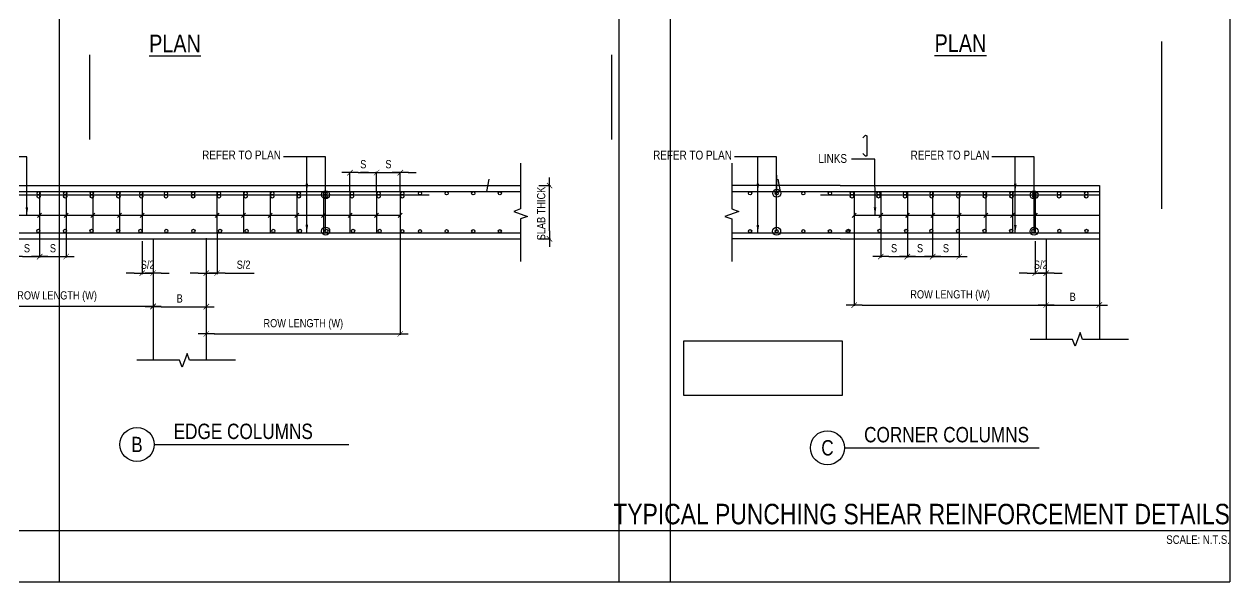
# Model space of a CAD drawing. Header units: millimetres. Extents: x 2186 to 89875, y -16050 to 57150.
# Drawn here: x 54701 to 89875, y -16050 to 221 of the extents above; entities that cross this region are included whole.
import ezdxf
from ezdxf.enums import TextEntityAlignment as Align

# ---------------------------------------------------------------- set-up
doc = ezdxf.new("R2010")
doc.units = ezdxf.units.MM
for name, color, linetype in [('2NDCOLUMN', 1, 'Continuous'), ('RFT-LINKS', 5, 'Continuous'), ('RFTHATCH', 253, 'Continuous'), ('S-G-DIMS', 1, 'Continuous'), ('S-G-LEDR', 2, 'Continuous'), ('S-G-STTL', 4, 'Continuous'), ('S-G-TEXT', 3, 'Continuous'), ('S-G-TITL', 7, 'Continuous'), ('S-G-TITLREF', 4, 'Continuous'), ('S-LOCI-RC', 2, 'Continuous'), ('S-LOCI-REBAR-1', 4, 'Continuous'), ('S-TEXT', 3, 'Continuous'), ('SE-Slab', 2, 'Continuous')]:
    doc.layers.add(name, color=color, linetype=linetype)
doc.layers.add('NPLT-JLA', color=193, linetype='Continuous', plot=False)
doc.styles.add('ARIAL', font='arial.ttf', dxfattribs={"width": 0.8})
doc.styles.add('TEXT-25 TIT', font='arial.ttf', dxfattribs={"width": 0.8, "height": 125})
doc.dimstyles.new('ARIALDIMS', dxfattribs={"dimscale": 12, "dimtxt": 20, "dimasz": 19.5, "dimexe": 2.25, "dimexo": 1.75, "dimgap": 10, "dimtad": 1, "dimzin": 3, "dimdsep": 46, "dimtxsty": 'ARIAL', "dimblk1": 'nyatick', "dimblk2": 'nyatick', "dimsah": 1, "dimcen": 2.25, "dimclrd": 1, "dimclre": 1, "dimclrt": 2, "dimadec": 0, "dimazin": 0, "dimtfac": 1, "dimtmove": 0, "dimatfit": 3, "dimfxl": 1, "dimfrac": 2, "dimtolj": 1, "dimtzin": 0, "dimarcsym": 0})

# ---------------------------------------------------------------- blocks, each defined once
blk = doc.blocks.new('nyatick')
at = {"layer": 'S-G-DIMS'}
blk.add_line((-1.01, 0), (1, 0), dxfattribs=at)
at = {"layer": 'S-G-DIMS', "const_width": 0.08}
blk.add_lwpolyline([(0.34, 0.34), (-0.34, -0.34)], dxfattribs=at)
blk = doc.blocks.new('*D644')
at = {"layer": 'Defpoints', "color": 0, "transparency": 16777216}
for p in [(69695, -4491), (70029, -4491), (69695, -6043)]:
    blk.add_point(p, dxfattribs=at)
at = {"layer": 'S-G-DIMS', "color": 1, "lineweight": -2, "transparency": 16777216}
for p, q in [((69716, -4491), (70056, -4491)), ((70029, -5809), (70029, -4725)), ((69716, -6043), (70056, -6043))]:
    blk.add_line(p, q, dxfattribs=at)
at = {"layer": 'S-G-DIMS', "color": 1, "lineweight": -2, "transparency": 16777216, "xscale": 234, "yscale": 234, "zscale": 234}
for p, rotation in [((70029, -4491), 90), ((70029, -6043), 270)]:
    blk.add_blockref('nyatick', p, dxfattribs=dict(at, rotation=rotation))
at = {"layer": 'S-G-DIMS', "color": 2, "transparency": 16777216, "insert": (69785, -5267), "char_height": 240, "attachment_point": 5, "rotation": 90, "style": 'ARIAL'}
blk.add_mtext('\\A1;SLAB THICK.', dxfattribs=at)
blk = doc.blocks.new('*D689')
at = {"layer": 'Defpoints', "color": 0, "transparency": 16777216}
for p in [(52864, -5869), (58463, -7343), (58463, -8005)]:
    blk.add_point(p, dxfattribs=at)
at = {"layer": 'S-G-DIMS', "color": 1, "lineweight": -2, "transparency": 16777216}
for p, q in [((52864, -5890), (52864, -8032)), ((58463, -7364), (58463, -8032)), ((53098, -8005), (58229, -8005))]:
    blk.add_line(p, q, dxfattribs=at)
at = {"layer": 'S-G-DIMS', "color": 1, "lineweight": -2, "transparency": 16777216, "xscale": 234, "yscale": 234, "zscale": 234, "rotation": 180}
blk.add_blockref('nyatick', (52864, -8005), dxfattribs=at)
at = {"layer": 'S-G-DIMS', "color": 1, "lineweight": -2, "transparency": 16777216, "xscale": 234, "yscale": 234, "zscale": 234}
blk.add_blockref('nyatick', (58463, -8005), dxfattribs=at)
at = {"layer": 'S-G-DIMS', "color": 2, "transparency": 16777216, "insert": (55663, -7728), "char_height": 240, "attachment_point": 5, "style": 'ARIAL'}
blk.add_mtext('\\A1;ROW LENGTH (W)', dxfattribs=at)
blk = doc.blocks.new('*D634')
at = {"layer": 'Defpoints', "color": 0, "transparency": 16777216}
for p in [(65674, -5869), (60015, -7560), (65674, -8816)]:
    blk.add_point(p, dxfattribs=at)
at = {"layer": 'S-G-DIMS', "color": 1, "lineweight": -2, "transparency": 16777216}
for p, q in [((65674, -5890), (65674, -8843)), ((60015, -7581), (60015, -8843)), ((60249, -8816), (65440, -8816))]:
    blk.add_line(p, q, dxfattribs=at)
at = {"layer": 'S-G-DIMS', "color": 1, "lineweight": -2, "transparency": 16777216, "xscale": 234, "yscale": 234, "zscale": 234, "rotation": 180}
blk.add_blockref('nyatick', (60015, -8816), dxfattribs=at)
at = {"layer": 'S-G-DIMS', "color": 1, "lineweight": -2, "transparency": 16777216, "xscale": 234, "yscale": 234, "zscale": 234}
blk.add_blockref('nyatick', (65674, -8816), dxfattribs=at)
at = {"layer": 'S-G-DIMS', "color": 2, "transparency": 16777216, "insert": (62845, -8539), "char_height": 240, "attachment_point": 5, "style": 'ARIAL'}
blk.add_mtext('\\A1;ROW LENGTH (W)', dxfattribs=at)
blk = doc.blocks.new('*D636')
at = {"layer": 'Defpoints', "color": 0, "transparency": 16777216}
for p in [(54415, -5869), (55153, -5869), (55153, -6562)]:
    blk.add_point(p, dxfattribs=at)
at = {"layer": 'S-G-DIMS', "color": 1, "lineweight": -2, "transparency": 16777216}
for p, q in [((54415, -5890), (54415, -6589)), ((55153, -5890), (55153, -6589)), ((54649, -6562), (54919, -6562))]:
    blk.add_line(p, q, dxfattribs=at)
at = {"layer": 'S-G-DIMS', "color": 1, "lineweight": -2, "transparency": 16777216, "xscale": 234, "yscale": 234, "zscale": 234, "rotation": 180}
blk.add_blockref('nyatick', (54415, -6562), dxfattribs=at)
at = {"layer": 'S-G-DIMS', "color": 1, "lineweight": -2, "transparency": 16777216, "xscale": 234, "yscale": 234, "zscale": 234}
blk.add_blockref('nyatick', (55153, -6562), dxfattribs=at)
at = {"layer": 'S-G-DIMS', "color": 2, "transparency": 16777216, "insert": (54784, -6318), "char_height": 240, "attachment_point": 5, "style": 'ARIAL'}
blk.add_mtext('\\A1;S', dxfattribs=at)
blk = doc.blocks.new('*D637')
at = {"layer": 'Defpoints', "color": 0, "transparency": 16777216}
for p in [(55153, -5869), (55929, -5869), (55929, -6562)]:
    blk.add_point(p, dxfattribs=at)
at = {"layer": 'S-G-DIMS', "color": 1, "lineweight": -2, "transparency": 16777216}
for p, q in [((55153, -5890), (55153, -6589)), ((55929, -5890), (55929, -6589)), ((55387, -6562), (55695, -6562))]:
    blk.add_line(p, q, dxfattribs=at)
at = {"layer": 'S-G-DIMS', "color": 1, "lineweight": -2, "transparency": 16777216, "xscale": 234, "yscale": 234, "zscale": 234, "rotation": 180}
blk.add_blockref('nyatick', (55153, -6562), dxfattribs=at)
at = {"layer": 'S-G-DIMS', "color": 1, "lineweight": -2, "transparency": 16777216, "xscale": 234, "yscale": 234, "zscale": 234}
blk.add_blockref('nyatick', (55929, -6562), dxfattribs=at)
at = {"layer": 'S-G-DIMS', "color": 2, "transparency": 16777216, "insert": (55541, -6318), "char_height": 240, "attachment_point": 5, "style": 'ARIAL'}
blk.add_mtext('\\A1;S', dxfattribs=at)
blk = doc.blocks.new('*D638')
at = {"layer": 'Defpoints', "color": 0, "transparency": 16777216}
for p in [(64983, -4111), (64207, -4666), (64983, -4666)]:
    blk.add_point(p, dxfattribs=at)
at = {"layer": 'S-G-DIMS', "color": 1, "lineweight": -2, "transparency": 16777216}
for p, q in [((64207, -4645), (64207, -4084)), ((64441, -4111), (64749, -4111)), ((64983, -4645), (64983, -4084))]:
    blk.add_line(p, q, dxfattribs=at)
at = {"layer": 'S-G-DIMS', "color": 1, "lineweight": -2, "transparency": 16777216, "xscale": 234, "yscale": 234, "zscale": 234, "rotation": 180}
blk.add_blockref('nyatick', (64207, -4111), dxfattribs=at)
at = {"layer": 'S-G-DIMS', "color": 1, "lineweight": -2, "transparency": 16777216, "xscale": 234, "yscale": 234, "zscale": 234}
blk.add_blockref('nyatick', (64983, -4111), dxfattribs=at)
at = {"layer": 'S-G-DIMS', "color": 2, "transparency": 16777216, "insert": (64595, -3867), "char_height": 240, "attachment_point": 5, "style": 'ARIAL'}
blk.add_mtext('\\A1;S', dxfattribs=at)
blk = doc.blocks.new('*D639')
at = {"layer": 'Defpoints', "color": 0, "transparency": 16777216}
for p in [(65674, -4111), (64983, -4666), (65674, -4666)]:
    blk.add_point(p, dxfattribs=at)
at = {"layer": 'S-G-DIMS', "color": 1, "lineweight": -2, "transparency": 16777216}
for p, q in [((64749, -4111), (64515, -4111)), ((64983, -4645), (64983, -4084)), ((64983, -4111), (65674, -4111)), ((65674, -4645), (65674, -4084)), ((65908, -4111), (66142, -4111))]:
    blk.add_line(p, q, dxfattribs=at)
at = {"layer": 'S-G-DIMS', "color": 1, "lineweight": -2, "transparency": 16777216, "xscale": 234, "yscale": 234, "zscale": 234}
blk.add_blockref('nyatick', (64983, -4111), dxfattribs=at)
at = {"layer": 'S-G-DIMS', "color": 1, "lineweight": -2, "transparency": 16777216, "xscale": 234, "yscale": 234, "zscale": 234, "rotation": 180}
blk.add_blockref('nyatick', (65674, -4111), dxfattribs=at)
at = {"layer": 'S-G-DIMS', "color": 2, "transparency": 16777216, "insert": (65329, -3867), "char_height": 240, "attachment_point": 5, "style": 'ARIAL'}
blk.add_mtext('\\A1;S', dxfattribs=at)
blk = doc.blocks.new('*D640')
at = {"layer": 'Defpoints', "color": 0, "transparency": 16777216}
for p in [(60328, -5832), (60015, -6007), (60328, -7043)]:
    blk.add_point(p, dxfattribs=at)
at = {"layer": 'S-G-DIMS', "color": 1, "lineweight": -2, "transparency": 16777216}
for p, q in [((60328, -5853), (60328, -7070)), ((60015, -6028), (60015, -7070)), ((59781, -7043), (59547, -7043)), ((60015, -7043), (60328, -7043)), ((60562, -7043), (61412, -7043))]:
    blk.add_line(p, q, dxfattribs=at)
at = {"layer": 'S-G-DIMS', "color": 1, "lineweight": -2, "transparency": 16777216, "xscale": 234, "yscale": 234, "zscale": 234}
blk.add_blockref('nyatick', (60015, -7043), dxfattribs=at)
at = {"layer": 'S-G-DIMS', "color": 1, "lineweight": -2, "transparency": 16777216, "xscale": 234, "yscale": 234, "zscale": 234, "rotation": 180}
blk.add_blockref('nyatick', (60328, -7043), dxfattribs=at)
at = {"layer": 'S-G-DIMS', "color": 2, "transparency": 16777216, "insert": (61104, -6799), "char_height": 240, "attachment_point": 5, "style": 'ARIAL'}
blk.add_mtext('\\A1;S/2', dxfattribs=at)
blk = doc.blocks.new('*D641')
at = {"layer": 'Defpoints', "color": 0, "transparency": 16777216}
for p in [(58147, -6091), (58463, -6266), (58463, -7043)]:
    blk.add_point(p, dxfattribs=at)
at = {"layer": 'S-G-DIMS', "color": 1, "lineweight": -2, "transparency": 16777216}
for p, q in [((58147, -6112), (58147, -7070)), ((58463, -6287), (58463, -7070)), ((57913, -7043), (57679, -7043)), ((58147, -7043), (58463, -7043)), ((58697, -7043), (58931, -7043))]:
    blk.add_line(p, q, dxfattribs=at)
at = {"layer": 'S-G-DIMS', "color": 1, "lineweight": -2, "transparency": 16777216, "xscale": 234, "yscale": 234, "zscale": 234}
blk.add_blockref('nyatick', (58147, -7043), dxfattribs=at)
at = {"layer": 'S-G-DIMS', "color": 1, "lineweight": -2, "transparency": 16777216, "xscale": 234, "yscale": 234, "zscale": 234, "rotation": 180}
blk.add_blockref('nyatick', (58463, -7043), dxfattribs=at)
at = {"layer": 'S-G-DIMS', "color": 2, "transparency": 16777216, "insert": (58305, -6799), "char_height": 240, "attachment_point": 5, "style": 'ARIAL'}
blk.add_mtext('\\A1;S/2', dxfattribs=at)
blk = doc.blocks.new('*D693')
at = {"layer": 'Defpoints', "color": 0, "transparency": 16777216}
for p in [(58463, -7614), (60015, -7614), (60015, -8023)]:
    blk.add_point(p, dxfattribs=at)
at = {"layer": 'S-G-DIMS', "color": 1, "lineweight": -2, "transparency": 16777216}
for p, q in [((58463, -7635), (58463, -8050)), ((60015, -7635), (60015, -8050)), ((58697, -8023), (59781, -8023))]:
    blk.add_line(p, q, dxfattribs=at)
at = {"layer": 'S-G-DIMS', "color": 1, "lineweight": -2, "transparency": 16777216, "xscale": 234, "yscale": 234, "zscale": 234, "rotation": 180}
blk.add_blockref('nyatick', (58463, -8023), dxfattribs=at)
at = {"layer": 'S-G-DIMS', "color": 1, "lineweight": -2, "transparency": 16777216, "xscale": 234, "yscale": 234, "zscale": 234}
blk.add_blockref('nyatick', (60015, -8023), dxfattribs=at)
at = {"layer": 'S-G-DIMS', "color": 2, "transparency": 16777216, "insert": (59239, -7783), "char_height": 240, "attachment_point": 5, "style": 'ARIAL'}
blk.add_mtext('\\A1;B', dxfattribs=at)
blk = doc.blocks.new('*D704')
at = {"layer": 'Defpoints', "color": 0, "transparency": 16777216}
for p in [(78915, -5869), (84515, -7343), (84515, -7975)]:
    blk.add_point(p, dxfattribs=at)
at = {"layer": 'S-G-DIMS', "color": 1, "lineweight": -2, "transparency": 16777216}
for p, q in [((78915, -5890), (78915, -8002)), ((84515, -7364), (84515, -8002)), ((79149, -7975), (84281, -7975))]:
    blk.add_line(p, q, dxfattribs=at)
at = {"layer": 'S-G-DIMS', "color": 1, "lineweight": -2, "transparency": 16777216, "xscale": 234, "yscale": 234, "zscale": 234, "rotation": 180}
blk.add_blockref('nyatick', (78915, -7975), dxfattribs=at)
at = {"layer": 'S-G-DIMS', "color": 1, "lineweight": -2, "transparency": 16777216, "xscale": 234, "yscale": 234, "zscale": 234}
blk.add_blockref('nyatick', (84515, -7975), dxfattribs=at)
at = {"layer": 'S-G-DIMS', "color": 2, "transparency": 16777216, "insert": (81715, -7698), "char_height": 240, "attachment_point": 5, "style": 'ARIAL'}
blk.add_mtext('\\A1;ROW LENGTH (W)', dxfattribs=at)
blk = doc.blocks.new('*D671')
at = {"layer": 'Defpoints', "color": 0, "transparency": 16777216}
for p in [(79691, -5869), (80467, -5869), (80467, -6562)]:
    blk.add_point(p, dxfattribs=at)
at = {"layer": 'S-G-DIMS', "color": 1, "lineweight": -2, "transparency": 16777216}
for p, q in [((79691, -5890), (79691, -6589)), ((80467, -5890), (80467, -6589)), ((79925, -6562), (80233, -6562))]:
    blk.add_line(p, q, dxfattribs=at)
at = {"layer": 'S-G-DIMS', "color": 1, "lineweight": -2, "transparency": 16777216, "xscale": 234, "yscale": 234, "zscale": 234, "rotation": 180}
blk.add_blockref('nyatick', (79691, -6562), dxfattribs=at)
at = {"layer": 'S-G-DIMS', "color": 1, "lineweight": -2, "transparency": 16777216, "xscale": 234, "yscale": 234, "zscale": 234}
blk.add_blockref('nyatick', (80467, -6562), dxfattribs=at)
at = {"layer": 'S-G-DIMS', "color": 2, "transparency": 16777216, "insert": (80079, -6318), "char_height": 240, "attachment_point": 5, "style": 'ARIAL'}
blk.add_mtext('\\A1;S', dxfattribs=at)
blk = doc.blocks.new('*D672')
at = {"layer": 'Defpoints', "color": 0, "transparency": 16777216}
for p in [(80467, -5869), (81204, -5869), (81204, -6562)]:
    blk.add_point(p, dxfattribs=at)
at = {"layer": 'S-G-DIMS', "color": 1, "lineweight": -2, "transparency": 16777216}
for p, q in [((80467, -5890), (80467, -6589)), ((81204, -5890), (81204, -6589)), ((80701, -6562), (80970, -6562))]:
    blk.add_line(p, q, dxfattribs=at)
at = {"layer": 'S-G-DIMS', "color": 1, "lineweight": -2, "transparency": 16777216, "xscale": 234, "yscale": 234, "zscale": 234, "rotation": 180}
blk.add_blockref('nyatick', (80467, -6562), dxfattribs=at)
at = {"layer": 'S-G-DIMS', "color": 1, "lineweight": -2, "transparency": 16777216, "xscale": 234, "yscale": 234, "zscale": 234}
blk.add_blockref('nyatick', (81204, -6562), dxfattribs=at)
at = {"layer": 'S-G-DIMS', "color": 2, "transparency": 16777216, "insert": (80836, -6318), "char_height": 240, "attachment_point": 5, "style": 'ARIAL'}
blk.add_mtext('\\A1;S', dxfattribs=at)
blk = doc.blocks.new('*D673')
at = {"layer": 'Defpoints', "color": 0, "transparency": 16777216}
for p in [(81204, -5869), (81980, -5869), (81980, -6562)]:
    blk.add_point(p, dxfattribs=at)
at = {"layer": 'S-G-DIMS', "color": 1, "lineweight": -2, "transparency": 16777216}
for p, q in [((81204, -5890), (81204, -6589)), ((81980, -5890), (81980, -6589)), ((81438, -6562), (81746, -6562))]:
    blk.add_line(p, q, dxfattribs=at)
at = {"layer": 'S-G-DIMS', "color": 1, "lineweight": -2, "transparency": 16777216, "xscale": 234, "yscale": 234, "zscale": 234, "rotation": 180}
blk.add_blockref('nyatick', (81204, -6562), dxfattribs=at)
at = {"layer": 'S-G-DIMS', "color": 1, "lineweight": -2, "transparency": 16777216, "xscale": 234, "yscale": 234, "zscale": 234}
blk.add_blockref('nyatick', (81980, -6562), dxfattribs=at)
at = {"layer": 'S-G-DIMS', "color": 2, "transparency": 16777216, "insert": (81592, -6318), "char_height": 240, "attachment_point": 5, "style": 'ARIAL'}
blk.add_mtext('\\A1;S', dxfattribs=at)
blk = doc.blocks.new('*D674')
at = {"layer": 'Defpoints', "color": 0, "transparency": 16777216}
for p in [(84198, -6091), (84515, -6266), (84515, -7043)]:
    blk.add_point(p, dxfattribs=at)
at = {"layer": 'S-G-DIMS', "color": 1, "lineweight": -2, "transparency": 16777216}
for p, q in [((84198, -6112), (84198, -7070)), ((84515, -6287), (84515, -7070)), ((83964, -7043), (83730, -7043)), ((84198, -7043), (84515, -7043)), ((84749, -7043), (84983, -7043))]:
    blk.add_line(p, q, dxfattribs=at)
at = {"layer": 'S-G-DIMS', "color": 1, "lineweight": -2, "transparency": 16777216, "xscale": 234, "yscale": 234, "zscale": 234}
blk.add_blockref('nyatick', (84198, -7043), dxfattribs=at)
at = {"layer": 'S-G-DIMS', "color": 1, "lineweight": -2, "transparency": 16777216, "xscale": 234, "yscale": 234, "zscale": 234, "rotation": 180}
blk.add_blockref('nyatick', (84515, -7043), dxfattribs=at)
at = {"layer": 'S-G-DIMS', "color": 2, "transparency": 16777216, "insert": (84357, -6799), "char_height": 240, "attachment_point": 5, "style": 'ARIAL'}
blk.add_mtext('\\A1;S/2', dxfattribs=at)
blk = doc.blocks.new('*D708')
at = {"layer": 'Defpoints', "color": 0, "transparency": 16777216}
for p in [(84515, -7614), (86067, -7614), (86067, -7975)]:
    blk.add_point(p, dxfattribs=at)
at = {"layer": 'S-G-DIMS', "color": 1, "lineweight": -2, "transparency": 16777216}
for p, q in [((84515, -7635), (84515, -8002)), ((86067, -7635), (86067, -8002)), ((84749, -7975), (85833, -7975))]:
    blk.add_line(p, q, dxfattribs=at)
at = {"layer": 'S-G-DIMS', "color": 1, "lineweight": -2, "transparency": 16777216, "xscale": 234, "yscale": 234, "zscale": 234, "rotation": 180}
blk.add_blockref('nyatick', (84515, -7975), dxfattribs=at)
at = {"layer": 'S-G-DIMS', "color": 1, "lineweight": -2, "transparency": 16777216, "xscale": 234, "yscale": 234, "zscale": 234}
blk.add_blockref('nyatick', (86067, -7975), dxfattribs=at)
at = {"layer": 'S-G-DIMS', "color": 2, "transparency": 16777216, "insert": (85291, -7735), "char_height": 240, "attachment_point": 5, "style": 'ARIAL'}
blk.add_mtext('\\A1;B', dxfattribs=at)

msp = doc.modelspace()

# ---------------------------------------------------------------- linework, layer by layer
for points in [[(69184.272, -3831.11), (69184.272, -5170.23), (68984.408, -5242.976), (69384.136, -5388.464), (69184.272, -5461.208), (69184.272, -6703.336)], [(75345.752, -3831.11), (75345.752, -5170.229), (75545.617, -5242.974), (75145.888, -5388.463), (75345.752, -5461.208), (75345.752, -6703.335)], [(86916.997, -8975.123), (85577.877, -8975.123), (85505.133, -8775.258), (85359.644, -9174.987), (85286.899, -8975.123), (84044.772, -8975.123)], [(60865.537, -9586.001), (59526.417, -9586.001), (59453.672, -9386.135), (59308.183, -9785.864), (59235.439, -9586.001), (57993.312, -9586.001)]]:
    msp.add_lwpolyline(points)
at = {"layer": '2NDCOLUMN', "color": 2}
for p, q in [((55152.769, -4665.869), (55152.769, -5868.578)), ((55928.712, -4665.869), (55928.712, -5868.578)), ((56704.654, -4665.869), (56704.654, -5868.578)), ((57480.596, -4665.869), (57480.596, -5868.578)), ((58146.832, -4665.869), (58146.832, -5868.578)), ((60327.588, -4665.869), (60327.588, -5868.578)), ((61103.531, -4665.869), (61103.531, -5868.578)), ((61879.473, -4665.869), (61879.473, -5868.578)), ((62655.415, -4665.869), (62655.415, -5868.578)), ((63431.358, -4665.869), (63431.358, -5868.578)), ((64207.3, -4665.869), (64207.3, -5868.578)), ((64983.243, -4665.869), (64983.243, -5868.578)), ((65673.821, -4665.869), (65673.821, -5868.578)), ((78914.982, -4665.867), (78914.982, -5868.578)), ((79690.925, -4665.867), (79690.925, -5868.578)), ((80466.867, -4665.867), (80466.867, -5868.578)), ((81204.229, -4665.867), (81204.229, -5868.578)), ((81980.172, -4665.867), (81980.172, -5868.578)), ((82756.114, -4665.867), (82756.114, -5868.578)), ((83532.057, -4665.867), (83532.057, -5868.578)), ((84198.292, -4665.867), (84198.292, -5868.578)), ((65673.821, -5358.793), (52863.522, -5358.793)), ((55209.671, -5296.695), (55095.867, -5420.888)), ((55985.613, -5296.695), (55871.81, -5420.888)), ((56761.556, -5296.695), (56647.752, -5420.888)), ((57537.498, -5296.695), (57423.694, -5420.888)), ((58203.734, -5296.695), (58089.93, -5420.888)), ((60384.49, -5296.695), (60270.686, -5420.888)), ((61160.433, -5296.695), (61046.629, -5420.888)), ((61936.375, -5296.695), (61822.571, -5420.888)), ((62712.317, -5296.695), (62598.514, -5420.888)), ((63488.26, -5296.695), (63374.456, -5420.888)), ((64264.202, -5296.695), (64150.398, -5420.888)), ((65040.145, -5296.695), (64926.341, -5420.888)), ((65730.723, -5296.695), (65616.92, -5420.888)), ((78971.884, -5296.696), (78858.08, -5420.887)), ((86066.685, -5358.791), (78914.982, -5358.791)), ((79747.827, -5296.696), (79634.023, -5420.887)), ((80523.769, -5296.696), (80409.965, -5420.887)), ((81261.131, -5296.696), (81147.328, -5420.887)), ((82037.074, -5296.696), (81923.27, -5420.887)), ((82813.016, -5296.696), (82699.212, -5420.887)), ((83588.959, -5296.696), (83475.155, -5420.887)), ((84255.194, -5296.696), (84141.39, -5420.887)), ((58781.987, -5868.578), (59696.576, -5868.578)), ((84833.448, -5868.578), (85748.037, -5868.578))]:
    msp.add_line(p, q, dxfattribs=at)
at = {"layer": 'NPLT-JLA'}
for p, q in [((55725, 57150), (55725, -16050)), ((72050, 57150), (72050, -16050)), ((73550, 57150), (73550, -16050)), ((89875, 57150), (89875, -16050)), ((87884.146, -288.329), (87884.146, -5165.92)), ((56620.783, -3147.116), (56620.783, -677.906)), ((71844.277, -3147.116), (71844.277, -677.906)), ((2250, -16050), (89875, -16050)), ((20075, -16050), (89875, -16050))]:
    msp.add_line(p, q, dxfattribs=at)
msp.add_lwpolyline([(73948.171, -9023.145), (78560.779, -9023.145), (78560.779, -10615.828), (73948.171, -10615.828)], close=True, dxfattribs=at)
at = {"layer": 'RFT-LINKS'}
for p, q in [((59474.407, -4665.869), (59650.02, -4665.869)), ((85525.867, -4665.867), (85701.48, -4665.867))]:
    msp.add_line(p, q, dxfattribs=at)
at = {"layer": 'RFTHATCH', "color": 155}
for p, q in [((68199.15, -4665.869), (68264.053, -4297.7)), ((76761.47, -4665.867), (76696.567, -4297.698))]:
    msp.add_line(p, q, dxfattribs=at)
for centre in [(55124.89, -4712.772), (55124.89, -4805.946), (55900.832, -4712.772), (55900.832, -4805.946), (56676.775, -4712.772), (56676.775, -4805.946), (57452.717, -4712.772), (57452.717, -4805.946), (58118.953, -4712.772), (58118.953, -4805.946), (58840.913, -4712.772), (58840.913, -4805.946), (59632.397, -4712.772), (59632.397, -4805.946), (60386.514, -4712.772), (60386.514, -4805.946), (61162.456, -4712.772), (61162.456, -4805.946), (61938.399, -4712.772), (61938.399, -4805.946), (62714.341, -4712.772), (62714.341, -4805.946), (63490.284, -4712.772), (63490.284, -4805.946), (64266.226, -4712.772), (64266.226, -4805.946), (65042.168, -4712.772), (65042.168, -4805.946), (65732.747, -4712.772), (65732.747, -4805.946), (66250.042, -4712.772), (67025.985, -4712.772), (67801.927, -4712.772), (68577.869, -4712.772), (75879.286, -4712.772), (76655.228, -4712.772), (77431.171, -4712.772), (78207.113, -4712.772), (78848.523, -4712.772), (78848.523, -4805.945), (79624.466, -4712.772), (79624.466, -4805.945), (80400.408, -4712.772), (80400.408, -4805.945), (81176.35, -4712.772), (81176.35, -4805.945), (81952.293, -4712.772), (81952.293, -4805.945), (82728.235, -4712.772), (82728.235, -4805.945), (83504.178, -4712.772), (83504.178, -4805.945), (84170.413, -4712.772), (84170.413, -4805.945), (84892.374, -4712.772), (84892.374, -4805.945), (85683.857, -4712.772), (85683.857, -4805.945), (55115.889, -5810.543), (55891.832, -5810.543), (56667.774, -5810.543), (57443.717, -5810.543), (58093.069, -5810.543), (58848.771, -5810.543), (59640.255, -5810.543), (60418.485, -5810.543), (61194.427, -5810.543), (61970.369, -5810.543), (62746.312, -5810.543), (63522.254, -5810.543), (64298.197, -5810.543), (65074.139, -5810.543), (65732.747, -5819.023), (66250.042, -5819.023), (67025.985, -5819.023), (67801.927, -5819.023), (68577.869, -5819.023), (75879.286, -5819.022), (76655.228, -5819.022), (77431.171, -5819.022), (78207.113, -5819.022), (78724.408, -5819.022), (78749.463, -5810.542), (79656.436, -5810.542), (80432.379, -5810.542), (81167.35, -5810.542), (81943.292, -5810.542), (82719.235, -5810.542), (83495.177, -5810.542), (84144.529, -5810.542), (84900.232, -5810.542), (85691.715, -5810.542)]:
    msp.add_circle(centre, 46.905, dxfattribs=at)
at = {"layer": 'S-G-STTL'}
for p, q in [((58491.026, -12042.051), (64173.07, -12042.051)), ((78633.283, -12138.519), (84315.327, -12138.519))]:
    msp.add_line(p, q, dxfattribs=at)
for centre in [(57993.312, -12042.051), (78135.57, -12138.519)]:
    msp.add_circle(centre, 497.713, dxfattribs=at)
at = {"layer": 'S-G-TITLREF'}
msp.add_line((20075, -14550), (89875, -14550), dxfattribs=at)
at = {"layer": 'S-LOCI-RC'}
for p, q in [((52450.735, -4491.28), (69184.272, -4491.28)), ((78502.195, -4491.28), (75345.752, -4491.28)), ((78502.195, -4491.28), (86066.685, -4491.28)), ((86066.685, -4491.28), (86066.685, -8975.123)), ((52450.735, -6043.167), (66027.829, -6043.167)), ((58463.339, -6043.167), (58463.339, -9586.001)), ((60015.224, -6043.167), (60015.224, -9586.001)), ((66027.829, -6043.167), (69184.272, -6043.167)), ((78502.195, -6043.165), (75345.752, -6043.165)), ((78502.195, -6043.165), (86066.685, -6043.165)), ((84514.8, -6043.165), (84514.8, -8975.123))]:
    msp.add_line(p, q, dxfattribs=at)
at = {"layer": 'S-LOCI-REBAR-1'}
for p, q in [((49294.292, -4665.869), (69184.272, -4665.869)), ((51881.653, -4759.04), (66513.196, -4759.04)), ((75345.752, -4665.867), (86066.685, -4665.867)), ((77933.114, -4759.04), (86066.685, -4759.04)), ((49294.292, -5868.578), (69184.272, -5868.578)), ((75345.752, -5868.578), (86066.685, -5868.578))]:
    msp.add_line(p, q, dxfattribs=at)
msp.add_lwpolyline([(79167.827, -3099.201), (79230.783, -3031.918, -0.680255508), (79286.722, -3054.008), (79286.722, -3601.821, -0.680255508), (79230.783, -3623.911), (79167.827, -3556.628)], format="xyb", dxfattribs=at)
at = {"layer": 'SE-Slab', "color": 1}
for p, q in [((66027.829, -6043.167), (66027.829, -6043.167)), ((78502.195, -6043.165), (78502.195, -6043.165))]:
    msp.add_line(p, q, dxfattribs=at)

# ---------------------------------------------------------------- texts
at = {"layer": 'S-G-LEDR', "color": 3, "style": 'ARIAL', "width": 0.8}
for s, height, p in [('REFER TO PLAN', 258.64351, (59894.795, -3725.493)), ('REFER TO PLAN', 258.64351, (73051.038, -3728.979)), ('REFER TO PLAN', 258.64351, (80561.277, -3728.979)), ('LINKS', 258.6435, (77870.571, -3827.958))]:
    msp.add_text(s, height=height, dxfattribs=at).set_placement(p)
at = {"layer": 'S-G-STTL', "style": 'ARIAL', "width": 0.8}
for s, p in [('EDGE COLUMNS', (59062.765, -11882.782)), ('CORNER COLUMNS', (79205.023, -11979.25))]:
    msp.add_text(s, height=447.94207, dxfattribs=at).set_placement(p)
for s, p in [('B', (57993.312, -12042.051)), ('C', (78135.57, -12138.519))]:
    msp.add_text(s, height=447.942, dxfattribs=at).set_placement(p, align=Align.MIDDLE)
at = {"layer": 'S-G-TEXT', "color": 7, "insert": (89875, -14691.92), "char_height": 248.85672, "width": 1863.91779, "attachment_point": 3, "style": 'ARIAL'}
msp.add_mtext('\\W0.8000;SCALE: N.T.S.', dxfattribs=at)
at = {"layer": 'S-G-TITL', "insert": (89875, -13772.604), "char_height": 597.2561, "width": 21038.8792, "attachment_point": 3, "style": 'ARIAL'}
msp.add_mtext('TYPICAL PUNCHING SHEAR REINFORCEMENT DETAILS', dxfattribs=at)
at = {"layer": 'S-TEXT', "style": 'TEXT-25 TIT', "width": 0.8}
msp.add_text('%%UPLAN', height=517.2949, dxfattribs=at).set_placement((58347.055, -605.227))
msp.add_text('%%UPLAN', height=517.2949, rotation=359.999984, dxfattribs=at).set_placement((81260.392, -595.165))

# ---------------------------------------------------------------- dimensions: what is measured, and where the dimension line sits
at = {"layer": 'S-G-DIMS'}
for base, p1, p2, text, picture, middle in [((64983.243, -4110.855), (64207.3, -4665.869), (64983.243, -4665.869), 'S', '*D638', (64595.271, -3866.762)), ((65673.821, -4110.858), (64983.243, -4665.869), (65673.821, -4665.869), 'S', '*D639', (65328.532, -3866.765)), ((58463.339, -8005.191), (52863.522, -5868.578), (58463.339, -7343.432), 'ROW LENGTH (W)', '*D689', (55663.431, -7727.783)), ((55152.769, -6561.813), (54415.407, -5868.578), (55152.769, -5868.578), 'S', '*D636', (54784.088, -6317.721)), ((55928.712, -6561.818), (55152.769, -5868.578), (55928.712, -5868.578), 'S', '*D637', (55540.74, -6317.726)), ((60327.588, -7042.948), (60015.224, -6006.926), (60327.588, -5832.34), 'S/2', '*D640', (61103.79, -6798.855)), ((65673.821, -8816.346), (60015.224, -7559.739), (65673.821, -5868.578), 'ROW LENGTH (W)', '*D634', (62844.523, -8538.938)), ((84514.8, -7974.93), (78914.982, -5868.578), (84514.8, -7343.43), 'ROW LENGTH (W)', '*D704', (81714.891, -7697.522)), ((80466.867, -6561.817), (79690.925, -5868.578), (80466.867, -5868.578), 'S', '*D671', (80078.896, -6317.724)), ((81204.229, -6561.817), (80466.867, -5868.578), (81204.229, -5868.578), 'S', '*D672', (80835.548, -6317.724)), ((81980.172, -6561.817), (81204.229, -5868.578), (81980.172, -5868.578), 'S', '*D673', (81592.201, -6317.724)), ((60015.224, -8023.111), (58463.339, -7613.527), (60015.224, -7613.527), 'B', '*D693', (59239.282, -7783.111)), ((86066.685, -7974.93), (84514.8, -7613.525), (86066.685, -7613.525), 'B', '*D708', (85290.742, -7734.93))]:
    dim = msp.add_linear_dim(base=base, p1=p1, p2=p2, text=text, dimstyle='ARIALDIMS', dxfattribs=at)
    dim.commit()
    dim.dimension.update_dxf_attribs({"geometry": picture, "text_midpoint": middle})
dim = msp.add_linear_dim(base=(70028.895, -4491.28), p1=(69695.439, -6043.167), p2=(69695.439, -4491.28), angle=90, text='SLAB THICK.', dimstyle='ARIALDIMS', dxfattribs=at)
dim.commit()
dim.dimension.update_dxf_attribs({"geometry": '*D644', "text_midpoint": (70028.895, -5267.223), "dimtype": 160})
for base, p1, p2, picture, middle in [((58463.339, -7042.948), (58146.832, -6090.986), (58463.339, -6265.574), '*D641', (58305.086, -7042.948)), ((84514.8, -7042.946), (84198.292, -6090.986), (84514.8, -6265.573), '*D674', (84356.546, -7042.946))]:
    dim = msp.add_linear_dim(base=base, p1=p1, p2=p2, text='S/2', dimstyle='ARIALDIMS', dxfattribs=at)
    dim.commit()
    dim.dimension.update_dxf_attribs({"geometry": picture, "text_midpoint": middle, "dimtype": 160})

# ---------------------------------------------------------------- leaders
at = {"layer": 'S-G-LEDR', "annotation_type": 0, "has_hookline": 1, "hookline_direction": 0}
for points, override in [([(54781.509, -5358.793), (54779.168, -3648.657), (54097.89, -3648.657)], {"dimgap": 0.05, "dimtad": 0}), ([(62948.383, -4665.671), (62946.041, -3648.459), (62264.763, -3648.459)], {"dimgap": 0.05, "dimtad": 0}), ([(62948.383, -5868.381), (62946.041, -3648.459), (62264.763, -3648.459)], {"dimgap": 0.05, "dimtad": 0}), ([(63497.084, -5818.825), (63494.331, -3648.459), (62946.041, -3648.459)], {"dimgap": 0.05, "dimtad": 0, "dimldrblk": 'DOTBLANK'}), ([(63495.74, -4758.843), (63494.331, -3648.459), (62946.041, -3648.459)], {"dimgap": 0.05, "dimtad": 0, "dimldrblk": 'DOTBLANK'}), ([(76104.625, -4669.157), (76102.284, -3651.945), (75421.006, -3651.945)], {"dimgap": 0.05, "dimtad": 0}), ([(76104.625, -5871.867), (76102.284, -3651.945), (75421.006, -3651.945)], {"dimgap": 0.05, "dimtad": 0}), ([(76653.327, -5822.311), (76650.574, -3651.945), (76102.284, -3651.945)], {"dimgap": 0.05, "dimtad": 0, "dimldrblk": 'DOTBLANK'}), ([(76655.228, -4712.772), (76650.574, -3651.945), (76102.284, -3651.945)], {"dimgap": 0.05, "dimtad": 0, "dimldrblk": 'DOTBLANK'}), ([(79523.717, -5358.791), (79521.376, -3721.561), (78840.098, -3721.561)], {"dimgap": 0.05, "dimtad": 0}), ([(83614.865, -4669.157), (83612.523, -3651.945), (82931.245, -3651.945)], {"dimgap": 0.05, "dimtad": 0}), ([(83614.865, -5871.867), (83612.523, -3651.945), (82931.245, -3651.945)], {"dimgap": 0.05, "dimtad": 0}), ([(84163.566, -5822.311), (84160.813, -3651.945), (83612.523, -3651.945)], {"dimgap": 0.05, "dimtad": 0, "dimldrblk": 'DOTBLANK'}), ([(84162.222, -4762.329), (84160.813, -3651.945), (83612.523, -3651.945)], {"dimgap": 0.05, "dimtad": 0, "dimldrblk": 'DOTBLANK'})]:
    msp.add_leader(points, dimstyle='ARIALDIMS', override=override, dxfattribs=at)

doc.saveas('drawing.dxf')
